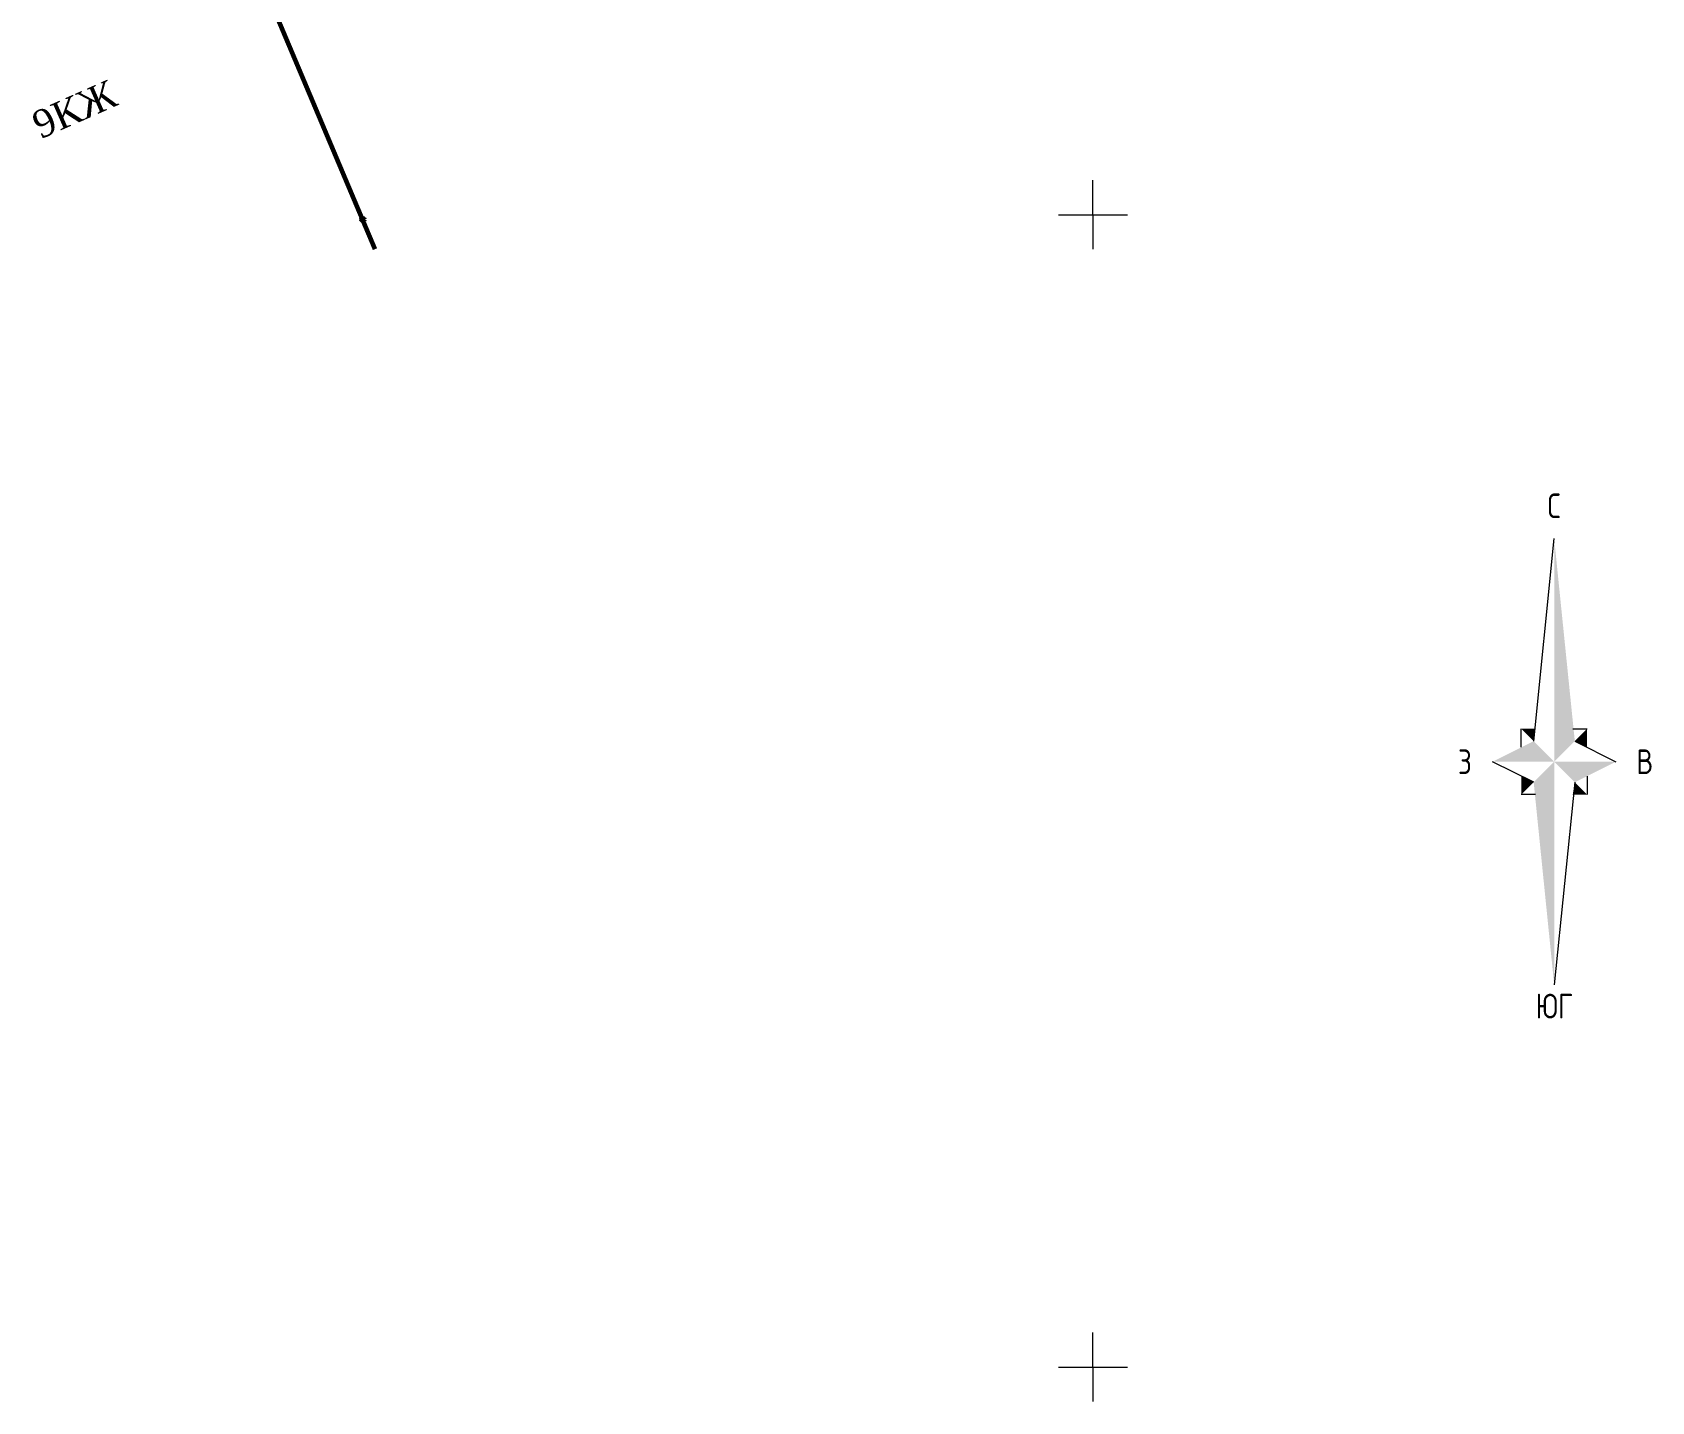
# Model space of a CAD drawing. Header units: metres. Extents: x 1687 to 3282, y 1191 to 1671.
# Drawn here: x 1792.5 to 1862.8, y 1443.9 to 1503.3 of the extents above; entities that cross this region are included whole.
import ezdxf
from ezdxf.enums import TextEntityAlignment as Align

# ---------------------------------------------------------------- set-up
doc = ezdxf.new("R2010")
doc.units = ezdxf.units.M
for name, color, linetype, lineweight, transparency in [('GEO_POINTS', 7, 'Continuous', 18, 0.65), ('Grid', 7, 'Continuous', 18, 0.65), ('Sit', 7, 'Continuous', 18, 0.65), ('Text', 7, 'Continuous', 18, 0.65), ('Рамка и сетка', 7, 'Continuous', 18, 0.65)]:
    doc.layers.add(name, color=color, linetype=linetype, lineweight=lineweight, transparency=transparency)
doc.styles.get("Standard").update_dxf_attribs({"font": 'GOST_0.TTF', "oblique": 15})
doc.styles.add('style1', font='times.ttf', dxfattribs={"height": 1})

# ---------------------------------------------------------------- blocks, each defined once
blk = doc.blocks.new('GRID')
at = {"layer": 'Grid', "color": 104}
blk.add_line((-1.5, 0), (1.5, 0), dxfattribs=at)
for points in [[(0, 0), (0, 1.5)], [(0, 0), (0, -1.5)]]:
    blk.add_lwpolyline(points, dxfattribs=at)
blk = doc.blocks.new('INVZR')
for p, q in [((-1.83, 1.95), (-0.05, 19.52)), ((-2.91, 1.41), (-2.91, 3.02)), ((1.56, 3.02), (2.81, 3.02)), ((1.74, 1.95), (5.31, 0.16)), ((-1.83, -1.62), (-5.4, 0.16)), ((2.81, -1.09), (2.81, -2.69)), ((-1.66, -2.69), (-2.91, -2.69)), ((1.74, -1.62), (-0.05, -19.19))]:
    blk.add_line(p, q)
for points in [[(-0.05, 19.52), (-0.05, 0.16), (1.74, 1.95)], [(-2.91, 3.02), (-1.83, 1.95), (-1.66, 3.02)], [(2.81, 3.02), (1.74, 1.95), (2.81, 1.41)], [(-5.4, 0.16), (-0.05, 0.16), (-1.83, 1.95)], [(-0.05, -19.19), (-0.05, 0.16), (-1.83, -1.62)], [(5.31, 0.16), (-0.05, 0.16), (1.74, -1.62)], [(-2.91, -2.69), (-1.83, -1.62), (-2.91, -1.09)], [(2.81, -2.69), (1.74, -1.62), (1.56, -2.69)]]:
    blk.add_solid(points)
for s, height, p in [('С', 2.14, (-0.05, 21.3)), ('ЮГ', 2.143, (-0.05, -22.12))]:
    blk.add_text(s, height=height).set_placement(p, align=Align.CENTER)
blk.add_text('З', height=2.14).set_placement((-7.19, -0.91), align=Align.RIGHT)
blk.add_text('В', height=2.14).set_placement((7.09, -0.91))

msp = doc.modelspace()

# ---------------------------------------------------------------- linework, layer by layer
at = {"layer": 'GEO_POINTS', "lineweight": 60}
msp.add_circle((1806.871, 1495.219, 313.977), 0.06, dxfattribs=at)
at = {"layer": 'Sit', "const_width": 0.2, "elevation": 313.977, "flags": 128}
msp.add_lwpolyline([(1807.395, 1493.928), (1801.284, 1508.412)], dxfattribs=at)

# ---------------------------------------------------------------- block references
at = {"layer": 'Grid', "color": 7, "linetype": 'Continuous'}
for p in [(1838.559, 1495.422), (1838.559, 1445.422)]:
    msp.add_blockref('GRID', p, dxfattribs=at)
at = {"layer": 'Рамка и сетка', "color": 7, "linetype": 'Continuous', "xscale": 0.5, "yscale": 0.5}
msp.add_blockref('INVZR', (1858.601, 1471.607), dxfattribs=at)

# ---------------------------------------------------------------- texts
at = {"layer": 'Text', "color": 7, "style": 'style1'}
msp.add_text('9КЖ', height=1.2, rotation=23.7921, dxfattribs=at).set_placement((1792.882, 1498.696, -285.654))

doc.saveas('drawing.dxf')
